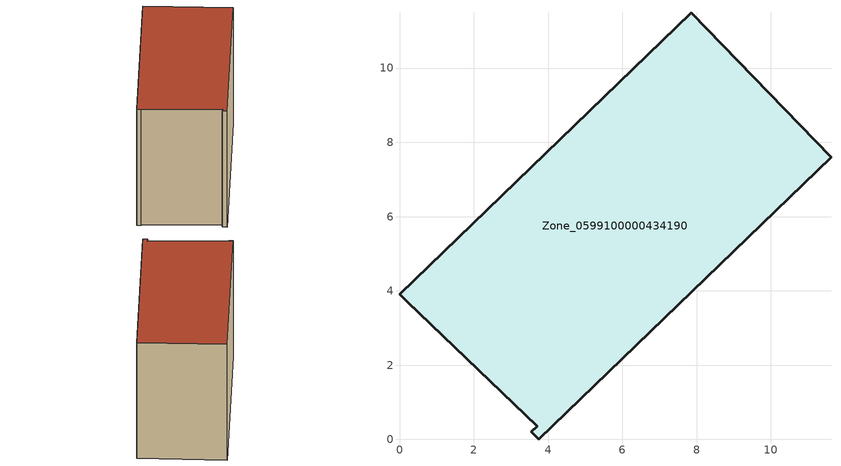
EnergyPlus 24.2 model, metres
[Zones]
Zone_0599100000434190
 floor ground (C_G): 3.55,0.21 3.71,0.36 0.2,3.71 0,3.91 7.85,11.5 11.62,7.6 3.75,0 z0
 wall outside (C_F): 0.2,3.71 3.71,0.36 3.55,0.21 3.75,0 11.62,7.6 7.85,11.5 0,3.91 0.2,3.71 z0:8.38
 roof outside (C_R): 3.71,0.36 3.55,0.21 3.75,0 11.62,7.6 7.85,11.5 0,3.91 0.2,3.71 z8.38
[BUILDING]
Pand.0599100000434190: North Axis=0; Terrain=City; Loads Convergence Tolerance Value=0.04; Temperature Convergence Tolerance Value=0.4; Solar Distribution=FullExterior; Maximum Number of Warmup Days=25; Minimum Number of Warmup Days=1
[Site:Location]
Rotterdam.The.Hague.AP_ZH_NLD Design_Conditions: Latitude=51.96; Longitude=4.45; Time Zone=1; Elevation=-4.5
[SITE:GROUNDTEMPERATURE:BUILDINGSURFACE]
18, 18, 18, 18, 18, 18, 18, 18, 18, 18, 18, 18
[MATERIAL] Thermal Absorptance=0.9; Solar Absorptance=0.7; Visible Absorptance=0.7
Name | Roughness | Thickness | Conductivity | Density | Specific Heat
G.TI.2006-2014 | MediumSmooth | 0.15 | 0.06 | 540 | 1210
F.TI.2006-2014 | Rough | 0.3 | 0.12 | 1920 | 840
R.TI.2006-2014 | MediumRough | 0.2 | 0.08 | 1500 | 1000
[CONSTRUCTION]
C_G: G.TI.2006-2014
C_F: F.TI.2006-2014
C_R: R.TI.2006-2014
[ZONE]
Zone_0599100000434190: Type=1; Multiplier=1; Ceiling Height=Autocalculate; Volume=Autocalculate; Floor Area=autocalculate; Part of Total Floor Area=Yes
[ZONEINFILTRATION:DESIGNFLOWRATE]
Infil_Zone_0599100000434190: Zone or ZoneList or Space or SpaceList=Zone_0599100000434190; Schedule=AlwaysOn; Design Flow Rate Calculation Method=Flow/Area; Flow Rate per Floor Area=0.0015; Constant Term Coefficient=1; Temperature Term Coefficient=0; Velocity Term Coefficient=0; Velocity Squared Term Coefficient=0
[HVACTEMPLATE:ZONE:IDEALLOADSAIRSYSTEM]
Zone_0599100000434190: Maximum Heating Supply Air Temperature=50; Minimum Cooling Supply Air Temperature=13; Maximum Heating Supply Air Humidity Ratio=0.0156; Minimum Cooling Supply Air Humidity Ratio=0.0077; Heating Limit=NoLimit; Cooling Limit=NoLimit; Dehumidification Control Type=ConstantSensibleHeatRatio; Cooling Sensible Heat Ratio=0.7; Dehumidification Setpoint=60; Humidification Control Type=None; Humidification Setpoint=30; Outdoor Air Method=None; Outdoor Air Flow Rate per Person=0.00944; Outdoor Air Flow Rate per Zone Floor Area=0; Outdoor Air Flow Rate per Zone=0; Demand Controlled Ventilation Type=None; Outdoor Air Economizer Type=NoEconomizer; Heat Recovery Type=None; Sensible Heat Recovery Effectiveness=0.7; Latent Heat Recovery Effectiveness=0.65
[ZONECONTROL:THERMOSTAT]
ThermostatControl_Zone_0599100000434190: Zone or ZoneList=Zone_0599100000434190; Control Type Schedule=DualSetpointControlType; Control 1=Thermostat_Zone_0599100000434190; Temperature Difference Between Cutout And Setpoint=0
[THERMOSTATSETPOINT:DUALSETPOINT]
Thermostat_Zone_0599100000434190: Heating Setpoint Temperature Schedule=HeatingSetpoint_Zone_0599100000434190; Cooling Setpoint Temperature Schedule=CoolingSetpoint_Zone_0599100000434190
[SCHEDULE:COMPACT]
HeatingSetpoint_Zone_0599100000434190: Through: 12/31, For: AllDays, Until: 24:00, 21
CoolingSetpoint_Zone_0599100000434190: Through: 12/31, For: AllDays, Until: 24:00, 24
DualSetpointControlType: Through: 12/31, For: AllDays, Until: 24:00, 4
AlwaysOn: Through: 12/31, For: AllDays, Until: 24:00, 1
